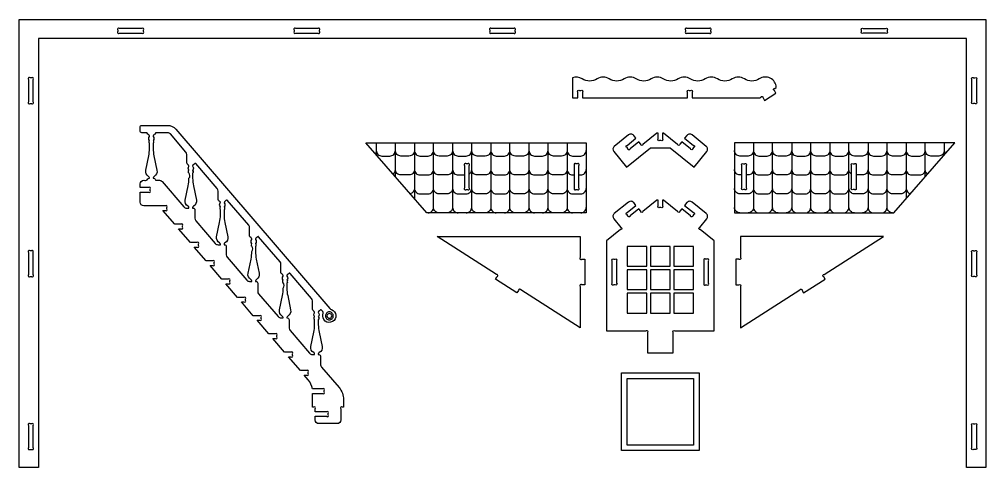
# Model space of a CAD drawing. Extents: x 9576 to 9806, y 1039 to 1165.
# Drawn here: x 9636.3 to 9689.2, y 1083.1 to 1107.6 of the extents above; entities that cross this region are included whole.
import ezdxf

# ---------------------------------------------------------------- set-up
doc = ezdxf.new("R2010")
doc.units = 0
doc.header["$MEASUREMENT"] = 0
doc.layers.add('LAYER_1', color=18, linetype='CONTINUOUS')

msp = doc.modelspace()

# ---------------------------------------------------------------- linework, layer by layer
at = {"layer": 'LAYER_1'}
for points in [[(9688.117, 1106.555), (9637.367, 1106.555), (9637.367, 1083.105), (9636.317, 1083.105), (9636.317, 1107.605), (9689.167, 1107.605), (9689.167, 1083.105), (9688.117, 1083.105)], [(9658.608, 1097.031), (9655.264, 1100.85), (9667.32, 1100.85), (9667.32, 1097.031)], [(9684.138, 1097.031), (9687.483, 1100.85), (9675.426, 1100.85), (9675.426, 1097.031)], [(9669.553, 1094.113), (9670.633, 1094.113), (9670.633, 1095.193), (9669.553, 1095.193)], [(9670.833, 1094.113), (9671.913, 1094.113), (9671.913, 1095.193), (9670.833, 1095.193)], [(9672.113, 1094.113), (9673.193, 1094.113), (9673.193, 1095.193), (9672.113, 1095.193)], [(9669.553, 1092.833), (9670.633, 1092.833), (9670.633, 1093.913), (9669.553, 1093.913)], [(9670.833, 1092.833), (9671.913, 1092.833), (9671.913, 1093.913), (9670.833, 1093.913)], [(9672.113, 1092.833), (9673.193, 1092.833), (9673.193, 1093.913), (9672.113, 1093.913)], [(9669.553, 1091.553), (9670.633, 1091.553), (9670.633, 1092.633), (9669.553, 1092.633)], [(9670.833, 1091.553), (9671.913, 1091.553), (9671.913, 1092.633), (9670.833, 1092.633)], [(9672.113, 1091.553), (9673.193, 1091.553), (9673.193, 1092.633), (9672.113, 1092.633)], [(9669.253, 1088.282), (9673.493, 1088.282), (9673.493, 1084.042), (9669.253, 1084.042)], [(9669.553, 1087.982), (9673.193, 1087.982), (9673.193, 1084.342), (9669.553, 1084.342)]]:
    msp.add_lwpolyline(points, close=True, dxfattribs=at)
for points in [[(9641.793, 1106.855), (9643.016, 1106.855, 1), (9643.105, 1106.944), (9643.105, 1107.017, 1), (9643.016, 1107.105), (9641.793, 1107.105, 1), (9641.705, 1107.017), (9641.705, 1106.944, 1)], [(9651.431, 1106.855), (9652.654, 1106.855, 1), (9652.742, 1106.944), (9652.742, 1107.017, 1), (9652.654, 1107.105), (9651.431, 1107.105, 1), (9651.342, 1107.017), (9651.342, 1106.944, 1)], [(9662.131, 1106.855), (9663.354, 1106.855, 1), (9663.442, 1106.944), (9663.442, 1107.017, 1), (9663.354, 1107.105), (9662.131, 1107.105, 1), (9662.042, 1107.017), (9662.042, 1106.944, 1)], [(9672.831, 1106.855), (9674.054, 1106.855, 1), (9674.142, 1106.944), (9674.142, 1107.017, 1), (9674.054, 1107.105), (9672.831, 1107.105, 1), (9672.742, 1107.017), (9672.742, 1106.944, 1)], [(9682.468, 1107.105), (9683.691, 1107.105, -1), (9683.78, 1107.017), (9683.78, 1106.944, -1), (9683.691, 1106.855), (9682.468, 1106.855, -1), (9682.38, 1106.944), (9682.38, 1107.017, -1)], [(9636.817, 1104.317), (9636.817, 1103.094, 1), (9636.906, 1103.005), (9636.979, 1103.005, 1), (9637.067, 1103.094), (9637.067, 1104.317, 1), (9636.979, 1104.405), (9636.906, 1104.405, 1)], [(9672.868, 1103.309), (9672.868, 1103.621, -1), (9672.956, 1103.709), (9673.029, 1103.709, -1), (9673.118, 1103.621), (9673.118, 1103.309), (9676.816, 1103.309), (9676.868, 1103.343, -1), (9676.99, 1103.316), (9677.077, 1103.179), (9677.697, 1103.574), (9677.61, 1103.711, -1), (9677.637, 1103.833), (9677.717, 1103.884, 0.579603), (9676.787, 1104.352, -0.300981), (9675.971, 1104.352, 0.300981), (9675.309, 1104.352, -0.300981), (9674.493, 1104.352, 0.300981), (9673.83, 1104.352, -0.300981), (9673.014, 1104.352, 0.300981), (9672.352, 1104.352, -0.300981), (9671.536, 1104.352, 0.300981), (9670.874, 1104.352, -0.300981), (9670.058, 1104.352, 0.300981), (9669.395, 1104.352, -0.300981), (9668.579, 1104.352, 0.300981), (9667.917, 1104.352, -0.300981), (9667.101, 1104.352, 0.236244), (9666.568, 1104.416), (9666.568, 1103.309), (9666.868, 1103.309), (9666.868, 1103.621, -1), (9666.956, 1103.709), (9667.029, 1103.709, -1), (9667.118, 1103.621), (9667.118, 1103.309)], [(9688.667, 1104.317), (9688.667, 1103.094, -1), (9688.579, 1103.005), (9688.506, 1103.005, -1), (9688.417, 1103.094), (9688.417, 1104.317, -1), (9688.506, 1104.405), (9688.579, 1104.405, -1)], [(9652.356, 1087.16), (9652.894, 1087.16, 1), (9652.982, 1087.248), (9652.982, 1087.322, 1), (9652.894, 1087.41), (9652.345, 1087.41, 0.140614), (9652.114, 1087.911), (9651.901, 1088.16), (9652.035, 1088.16, 1), (9652.123, 1088.248), (9652.123, 1088.322, 1), (9652.035, 1088.41), (9651.686, 1088.41), (9651.042, 1089.16), (9651.176, 1089.16, 1), (9651.264, 1089.248), (9651.264, 1089.322, 1), (9651.176, 1089.41), (9650.827, 1089.41), (9650.183, 1090.16), (9650.316, 1090.16, 1), (9650.405, 1090.248), (9650.405, 1090.322, 1), (9650.316, 1090.41), (9649.968, 1090.41), (9649.324, 1091.16), (9649.457, 1091.16, 1), (9649.546, 1091.248), (9649.546, 1091.322, 1), (9649.457, 1091.41), (9649.109, 1091.41), (9648.464, 1092.16), (9648.598, 1092.16, 1), (9648.687, 1092.248), (9648.687, 1092.322, 1), (9648.598, 1092.41), (9648.25, 1092.41), (9647.605, 1093.16), (9647.739, 1093.16, 1), (9647.828, 1093.248), (9647.828, 1093.322, 1), (9647.739, 1093.41), (9647.391, 1093.41), (9646.746, 1094.16), (9646.88, 1094.16, 1), (9646.969, 1094.248), (9646.969, 1094.322, 1), (9646.88, 1094.41), (9646.531, 1094.41), (9645.887, 1095.16), (9646.021, 1095.16, 1), (9646.109, 1095.248), (9646.109, 1095.322, 1), (9646.021, 1095.41), (9645.672, 1095.41), (9645.028, 1096.16), (9645.162, 1096.16, 1), (9645.25, 1096.248), (9645.25, 1096.322, 1), (9645.162, 1096.41), (9644.813, 1096.41), (9644.169, 1097.16), (9644.303, 1097.16, 1), (9644.391, 1097.248), (9644.391, 1097.322, 1), (9644.303, 1097.41), (9643.124, 1097.41, -0.414214), (9642.924, 1097.61), (9642.924, 1098.16), (9643.376, 1098.16, 1), (9643.465, 1098.248), (9643.465, 1098.322, 1), (9643.376, 1098.41), (9642.924, 1098.41), (9642.924, 1098.61, -0.414214), (9643.124, 1098.81, 0.352171), (9643.317, 1098.841, -0.352171), (9643.415, 1098.92), (9643.438, 1098.92), (9643.438, 1098.937, 0.272519), (9643.386, 1099.024, -0.328849), (9643.232, 1099.361), (9643.395, 1100.139, 0.051698), (9643.438, 1100.549), (9643.438, 1100.836, 0.366837), (9643.429, 1100.845, -0.600564), (9643.417, 1100.882, 0.39765), (9643.417, 1100.896, -0.39765), (9643.417, 1100.926, 0.39765), (9643.417, 1100.94, -0.594353), (9643.429, 1100.976, 0.584261), (9643.435, 1100.993, -0.375636), (9643.433, 1101.205, 0.187098), (9643.438, 1101.218, 0.294683), (9643.376, 1101.308, -0.244569), (9643.317, 1101.379, 0.352171), (9643.278, 1101.41), (9643.024, 1101.41, -0.414214), (9642.924, 1101.51), (9642.924, 1101.71, -0.414214), (9643.024, 1101.81), (9644.424, 1101.81, -0.21865), (9644.879, 1101.601), (9653.299, 1091.8, 0.134714), (9653.387, 1091.741, -0.655406), (9653.443, 1091.084, -0.655406), (9652.924, 1091.49, 0.245805), (9652.882, 1091.671), (9652.841, 1091.72, 0.507332), (9652.776, 1091.715, -0.156752), (9652.73, 1091.675, 0.294683), (9652.668, 1091.586, 0.187098), (9652.673, 1091.572, -0.375636), (9652.671, 1091.36, 0.584261), (9652.677, 1091.343, -0.594353), (9652.689, 1091.307, 0.39765), (9652.689, 1091.293, -0.39765), (9652.689, 1091.263, 0.39765), (9652.689, 1091.249, -0.600564), (9652.677, 1091.213, 0.366837), (9652.668, 1091.203), (9652.668, 1090.917, 0.051698), (9652.711, 1090.506), (9652.874, 1089.728, -0.328849), (9652.72, 1089.391, 0.272519), (9652.668, 1089.304), (9652.668, 1089.287), (9652.691, 1089.287, -0.414214), (9652.791, 1089.187), (9652.791, 1088.732, 0.179323), (9652.84, 1088.602), (9653.806, 1087.477, -0.179323), (9654.048, 1086.825), (9654.048, 1086.41), (9653.99, 1086.41, 1), (9653.902, 1086.322), (9653.902, 1085.71, -0.414214), (9653.702, 1085.51), (9652.702, 1085.51, -0.414214), (9652.502, 1085.71), (9652.502, 1085.91), (9653.113, 1085.91, 1), (9653.202, 1085.998), (9653.202, 1086.072, 1), (9653.113, 1086.16), (9652.502, 1086.16), (9652.502, 1086.322, 1), (9652.413, 1086.41), (9652.356, 1086.41)], [(9643.759, 1101.38, -0.251154), (9643.699, 1101.308, 0.294683), (9643.638, 1101.218, 0.187098), (9643.643, 1101.205, -0.375636), (9643.641, 1100.993, 0.584261), (9643.647, 1100.976, -0.594353), (9643.659, 1100.94, 0.39765), (9643.659, 1100.926, -0.39765), (9643.659, 1100.896, 0.39765), (9643.659, 1100.882, -0.600564), (9643.646, 1100.845, 0.366837), (9643.638, 1100.836), (9643.638, 1100.549, 0.051698), (9643.68, 1100.139), (9643.843, 1099.361, -0.328849), (9643.689, 1099.024, 0.272519), (9643.638, 1098.937), (9643.638, 1098.92, -0.352171), (9643.759, 1098.841, 0.352171), (9643.798, 1098.81), (9643.978, 1098.81, -0.21865), (9644.13, 1098.74), (9645.318, 1097.357, 0.21865), (9645.47, 1097.287), (9645.596, 1097.287), (9645.596, 1097.304, 0.272519), (9645.544, 1097.391, -0.328849), (9645.39, 1097.728), (9645.553, 1098.506, 0.051698), (9645.596, 1098.917, 0.366837), (9645.587, 1099.213, -0.600564), (9645.575, 1099.249, 0.39765), (9645.575, 1099.263, -0.39765), (9645.575, 1099.293, 0.39765), (9645.575, 1099.307, -0.594353), (9645.587, 1099.343, 0.584261), (9645.592, 1099.36, -0.375636), (9645.591, 1099.572, 0.187098), (9645.596, 1099.586, 0.294683), (9645.534, 1099.675, -0.302722), (9645.473, 1099.767), (9645.473, 1100.222, 0.179323), (9645.424, 1100.353), (9644.576, 1101.34, 0.21865), (9644.424, 1101.41), (9643.798, 1101.41, 0.352171)], [(9671.498, 1101.391), (9671.498, 1101.079, -1), (9671.41, 1100.991), (9671.336, 1100.991, -1), (9671.248, 1101.079), (9671.248, 1101.391), (9671.19, 1101.391), (9670.426, 1100.771, -1), (9670.301, 1100.784), (9670.2, 1100.91), (9669.724, 1100.525, -1), (9669.6, 1100.538), (9669.554, 1100.595, -1), (9669.567, 1100.719), (9670.042, 1101.104), (9669.916, 1101.259, 0.414214), (9669.635, 1101.289), (9668.858, 1100.659, 0.414214), (9668.828, 1100.378), (9669.521, 1099.523), (9670.838, 1100.591), (9671.908, 1100.591), (9673.225, 1099.523), (9673.918, 1100.378, 0.414214), (9673.888, 1100.659), (9673.111, 1101.289, 0.414214), (9672.83, 1101.259), (9672.704, 1101.104), (9673.179, 1100.719, -1), (9673.192, 1100.595), (9673.146, 1100.538, -1), (9673.022, 1100.525), (9672.547, 1100.91), (9672.445, 1100.784, -1), (9672.321, 1100.771), (9671.556, 1101.391)], [(9647.305, 1097.213, -0.600564), (9647.293, 1097.249, 0.39765), (9647.293, 1097.263, -0.39765), (9647.293, 1097.293, 0.39765), (9647.293, 1097.307, -0.594353), (9647.305, 1097.343, 0.584261), (9647.311, 1097.36, -0.375636), (9647.309, 1097.572, 0.187098), (9647.314, 1097.586, 0.294683), (9647.252, 1097.675, -0.302722), (9647.191, 1097.767), (9647.191, 1098.222, 0.179323), (9647.142, 1098.353), (9645.968, 1099.72, 0.507332), (9645.904, 1099.715, -0.156752), (9645.857, 1099.675, 0.294683), (9645.796, 1099.586, 0.187098), (9645.8, 1099.572, -0.375636), (9645.799, 1099.36, 0.584261), (9645.804, 1099.343, -0.594353), (9645.816, 1099.307, 0.39765), (9645.816, 1099.293, -0.39765), (9645.816, 1099.263, 0.39765), (9645.816, 1099.249, -0.600564), (9645.804, 1099.213, 0.366837), (9645.796, 1099.203), (9645.796, 1098.917, 0.051698), (9645.838, 1098.506), (9646.001, 1097.728, -0.328849), (9645.847, 1097.391, 0.272519), (9645.796, 1097.304), (9645.796, 1097.287), (9645.819, 1097.287, -0.414214), (9645.919, 1097.187), (9645.919, 1096.732, 0.179323), (9645.967, 1096.602), (9647.036, 1095.357, 0.21865), (9647.188, 1095.287), (9647.314, 1095.287), (9647.314, 1095.304, 0.272519), (9647.262, 1095.391, -0.328849), (9647.108, 1095.728), (9647.271, 1096.506, 0.051698), (9647.314, 1096.917), (9647.314, 1097.203, 0.366837)], [(9660.67, 1099.615), (9660.67, 1098.392, 1), (9660.758, 1098.303), (9660.832, 1098.303, 1), (9660.92, 1098.392), (9660.92, 1099.615, 1), (9660.832, 1099.703), (9660.758, 1099.703, 1)], [(9666.67, 1099.615), (9666.67, 1098.392, 1), (9666.758, 1098.303), (9666.832, 1098.303, 1), (9666.92, 1098.392), (9666.92, 1099.615, 1), (9666.832, 1099.703), (9666.758, 1099.703, 1)], [(9676.076, 1099.615), (9676.076, 1098.392, -1), (9675.988, 1098.303), (9675.915, 1098.303, -1), (9675.826, 1098.392), (9675.826, 1099.615, -1), (9675.915, 1099.703), (9675.988, 1099.703, -1)], [(9682.076, 1099.615), (9682.076, 1098.392, -1), (9681.988, 1098.303), (9681.915, 1098.303, -1), (9681.826, 1098.392), (9681.826, 1099.615, -1), (9681.915, 1099.703), (9681.988, 1099.703, -1)], [(9648.989, 1094.506, 0.051698), (9649.032, 1094.917, 0.366837), (9649.024, 1095.213, -0.600564), (9649.011, 1095.249, 0.39765), (9649.011, 1095.263, -0.39765), (9649.011, 1095.293, 0.39765), (9649.011, 1095.307, -0.594353), (9649.023, 1095.343, 0.584261), (9649.029, 1095.36, -0.375636), (9649.027, 1095.572, 0.187098), (9649.032, 1095.586, 0.294683), (9648.97, 1095.675, -0.302722), (9648.909, 1095.767), (9648.909, 1096.222, 0.179323), (9648.861, 1096.353), (9647.686, 1097.72, 0.507332), (9647.622, 1097.715, -0.156752), (9647.575, 1097.675, 0.294683), (9647.514, 1097.586, 0.187098), (9647.519, 1097.572, -0.375636), (9647.517, 1097.36, 0.584261), (9647.523, 1097.343, -0.594353), (9647.534, 1097.307, 0.39765), (9647.534, 1097.293, -0.39765), (9647.534, 1097.263, 0.39765), (9647.534, 1097.249, -0.600564), (9647.522, 1097.213, 0.366837), (9647.514, 1097.203), (9647.514, 1096.917, 0.051698), (9647.556, 1096.506), (9647.719, 1095.728, -0.328849), (9647.565, 1095.391, 0.272519), (9647.514, 1095.304), (9647.514, 1095.287), (9647.537, 1095.287, -0.414214), (9647.637, 1095.187), (9647.637, 1094.732, 0.179323), (9647.685, 1094.602), (9648.755, 1093.357, 0.21865), (9648.906, 1093.287), (9649.032, 1093.287), (9649.032, 1093.304, 0.272519), (9648.98, 1093.391, -0.328849), (9648.826, 1093.728)], [(9672.073, 1089.38), (9672.073, 1090.492, -1), (9672.161, 1090.58), (9674.311, 1090.58), (9674.311, 1095.493), (9673.546, 1096.113, -1), (9673.533, 1096.237), (9673.918, 1096.712, 0.414214), (9673.888, 1096.994), (9673.111, 1097.623, 0.414214), (9672.83, 1097.594), (9672.704, 1097.438), (9673.179, 1097.053, -1), (9673.192, 1096.929), (9673.146, 1096.872, -1), (9673.022, 1096.859), (9672.547, 1097.244), (9672.445, 1097.118, -1), (9672.321, 1097.105), (9671.556, 1097.725), (9671.498, 1097.725), (9671.498, 1097.413, -1), (9671.41, 1097.325), (9671.336, 1097.325, -1), (9671.248, 1097.413), (9671.248, 1097.725), (9671.19, 1097.725), (9670.426, 1097.105, -1), (9670.301, 1097.118), (9670.2, 1097.244), (9669.724, 1096.859, -1), (9669.6, 1096.872), (9669.554, 1096.929, -1), (9669.567, 1097.053), (9670.042, 1097.438), (9669.916, 1097.594, 0.414214), (9669.635, 1097.623), (9668.858, 1096.994, 0.414214), (9668.828, 1096.712), (9669.213, 1096.237, -1), (9669.2, 1096.113), (9668.436, 1095.493), (9668.436, 1090.58), (9670.585, 1090.58, -1), (9670.673, 1090.492), (9670.673, 1089.38)], [(9650.75, 1092.917, 0.366837), (9650.742, 1093.213, -0.600564), (9650.729, 1093.249, 0.39765), (9650.729, 1093.263, -0.39765), (9650.729, 1093.293, 0.39765), (9650.729, 1093.307, -0.594353), (9650.741, 1093.343, 0.584261), (9650.747, 1093.36, -0.375636), (9650.745, 1093.572, 0.187098), (9650.75, 1093.586, 0.294683), (9650.689, 1093.675, -0.302722), (9650.627, 1093.767), (9650.627, 1094.222, 0.179323), (9650.579, 1094.353), (9649.404, 1095.72, 0.507332), (9649.34, 1095.715, -0.156752), (9649.293, 1095.675, 0.294683), (9649.232, 1095.586, 0.187098), (9649.237, 1095.572, -0.375636), (9649.235, 1095.36, 0.584261), (9649.241, 1095.343, -0.594353), (9649.253, 1095.307, 0.39765), (9649.253, 1095.293, -0.39765), (9649.253, 1095.263, 0.39765), (9649.253, 1095.249, -0.600564), (9649.24, 1095.213, 0.366837), (9649.232, 1095.203), (9649.232, 1094.917, 0.051698), (9649.275, 1094.506), (9649.438, 1093.728, -0.328849), (9649.283, 1093.391, 0.272519), (9649.232, 1093.304), (9649.232, 1093.287), (9649.255, 1093.287, -0.414214), (9649.355, 1093.187), (9649.355, 1092.732, 0.179323), (9649.403, 1092.602), (9650.473, 1091.357, 0.21865), (9650.625, 1091.287), (9650.75, 1091.287), (9650.75, 1091.304, 0.272519), (9650.699, 1091.391, -0.328849), (9650.545, 1091.728), (9650.708, 1092.506, 0.051698)], [(9667.244, 1093.093), (9667.083, 1093.093, 1), (9666.994, 1093.005), (9666.994, 1090.74), (9663.742, 1092.814, 1), (9663.62, 1092.787), (9663.533, 1092.651), (9662.353, 1093.404), (9662.44, 1093.54, 1), (9662.413, 1093.662), (9659.16, 1095.736), (9666.994, 1095.736), (9666.994, 1094.582, 1), (9667.083, 1094.493), (9667.244, 1094.493)], [(9675.502, 1093.093), (9675.664, 1093.093, -1), (9675.752, 1093.005), (9675.752, 1090.74), (9679.004, 1092.814, -1), (9679.126, 1092.787), (9679.213, 1092.651), (9680.394, 1093.404), (9680.307, 1093.54, -1), (9680.334, 1093.662), (9683.586, 1095.736), (9675.752, 1095.736), (9675.752, 1094.582, -1), (9675.664, 1094.493), (9675.502, 1094.493)], [(9636.817, 1094.867), (9636.817, 1093.644, 1), (9636.906, 1093.555), (9636.979, 1093.555, 1), (9637.067, 1093.644), (9637.067, 1094.867, 1), (9636.979, 1094.955), (9636.906, 1094.955, 1)], [(9688.667, 1094.867), (9688.667, 1093.644, -1), (9688.579, 1093.555), (9688.506, 1093.555, -1), (9688.417, 1093.644), (9688.417, 1094.867, -1), (9688.506, 1094.955), (9688.579, 1094.955, -1)], [(9668.986, 1094.405), (9668.986, 1093.182, -1), (9668.897, 1093.093), (9668.824, 1093.093, -1), (9668.736, 1093.182), (9668.736, 1094.405, -1), (9668.824, 1094.493), (9668.897, 1094.493, -1)], [(9673.761, 1094.405), (9673.761, 1093.182, 1), (9673.849, 1093.093), (9673.922, 1093.093, 1), (9674.011, 1093.182), (9674.011, 1094.405, 1), (9673.922, 1094.493), (9673.849, 1094.493, 1)], [(9652.468, 1091.203, 0.366837), (9652.46, 1091.213, -0.600564), (9652.448, 1091.249, 0.39765), (9652.448, 1091.263, -0.39765), (9652.448, 1091.293, 0.39765), (9652.448, 1091.307, -0.594353), (9652.46, 1091.343, 0.584261), (9652.465, 1091.36, -0.375636), (9652.463, 1091.572, 0.187098), (9652.468, 1091.586, 0.294683), (9652.407, 1091.675, -0.302722), (9652.345, 1091.767), (9652.345, 1092.222, 0.179323), (9652.297, 1092.353), (9651.123, 1093.72, 0.507332), (9651.058, 1093.715, -0.156752), (9651.012, 1093.675, 0.294683), (9650.95, 1093.586, 0.187098), (9650.955, 1093.572, -0.375636), (9650.953, 1093.36, 0.584261), (9650.959, 1093.343, -0.594353), (9650.971, 1093.307, 0.39765), (9650.971, 1093.293, -0.39765), (9650.971, 1093.263, 0.39765), (9650.971, 1093.249, -0.600564), (9650.959, 1093.213, 0.366837), (9650.95, 1093.203), (9650.95, 1092.917, 0.051698), (9650.993, 1092.506), (9651.156, 1091.728, -0.328849), (9651.002, 1091.391, 0.272519), (9650.95, 1091.304), (9650.95, 1091.287), (9650.973, 1091.287, -0.414214), (9651.073, 1091.187), (9651.073, 1090.732, 0.179323), (9651.121, 1090.602), (9652.191, 1089.357, 0.21865), (9652.343, 1089.287), (9652.468, 1089.287), (9652.468, 1089.304, 0.272519), (9652.417, 1089.391, -0.328849), (9652.263, 1089.728), (9652.426, 1090.506, 0.051698), (9652.468, 1090.917)], [(9653.272, 1091.617, 0.414214), (9653.056, 1091.4, 0.414214), (9653.272, 1091.183, 0.414214), (9653.489, 1091.4, 0.414214)], [(9653.272, 1091.529, 0.414214), (9653.143, 1091.4, 0.414214), (9653.272, 1091.271, 0.414214), (9653.402, 1091.4, 0.414214)], [(9636.817, 1085.417), (9636.817, 1084.194, 1), (9636.906, 1084.105), (9636.979, 1084.105, 1), (9637.067, 1084.194), (9637.067, 1085.417, 1), (9636.979, 1085.505), (9636.906, 1085.505, 1)], [(9688.667, 1085.417), (9688.667, 1084.194, -1), (9688.579, 1084.105), (9688.506, 1084.105, -1), (9688.417, 1084.194), (9688.417, 1085.417, -1), (9688.506, 1085.505), (9688.579, 1085.505, -1)]]:
    msp.add_lwpolyline(points, format="xyb", close=True, dxfattribs=at)
for points in [[(9655.84, 1100.436, -0.159509), (9655.782, 1100.258)], [(9655.84, 1100.436, 0.414214), (9656.14, 1100.136), (9656.584, 1100.136, 0.414214), (9656.884, 1100.436)], [(9657.927, 1100.436, -0.414214), (9657.627, 1100.136), (9657.184, 1100.136, -0.414214), (9656.884, 1100.436)], [(9657.927, 1100.436, 0.414214), (9658.227, 1100.136), (9658.671, 1100.136, 0.414214), (9658.971, 1100.436)], [(9658.671, 1097.031, 0.414214), (9658.971, 1097.331), (9658.971, 1100.85)], [(9660.014, 1100.436, -0.414214), (9659.714, 1100.136), (9659.271, 1100.136, -0.414214), (9658.971, 1100.436)], [(9660.014, 1100.85), (9660.014, 1097.331, -0.414214), (9659.714, 1097.031)], [(9660.014, 1100.436, 0.414214), (9660.314, 1100.136), (9660.758, 1100.136, 0.414214), (9661.058, 1100.436)], [(9661.358, 1097.031, -0.414214), (9661.058, 1097.331), (9661.058, 1100.85)], [(9662.102, 1100.436, -0.414214), (9661.802, 1100.136), (9661.358, 1100.136, -0.414214), (9661.058, 1100.436)], [(9662.102, 1100.85), (9662.102, 1097.331, -0.414214), (9661.802, 1097.031)], [(9662.102, 1100.436, 0.414214), (9662.402, 1100.136), (9662.845, 1100.136, 0.414214), (9663.145, 1100.436)], [(9662.845, 1097.031, 0.414214), (9663.145, 1097.331), (9663.145, 1100.85)], [(9664.189, 1100.436, -0.414214), (9663.889, 1100.136), (9663.445, 1100.136, -0.414214), (9663.145, 1100.436)], [(9664.189, 1100.85), (9664.189, 1097.331, -0.414214), (9663.889, 1097.031)], [(9664.189, 1100.436, 0.414214), (9664.489, 1100.136), (9664.933, 1100.136, 0.414214), (9665.233, 1100.436)], [(9665.533, 1097.031, -0.414214), (9665.233, 1097.331), (9665.233, 1100.85)], [(9666.276, 1100.436, -0.414214), (9665.976, 1100.136), (9665.533, 1100.136, -0.414214), (9665.233, 1100.436)], [(9666.276, 1100.85), (9666.276, 1097.331, 0.414214), (9666.576, 1097.031)], [(9666.276, 1100.436, 0.414214), (9666.576, 1100.136), (9667.02, 1100.136, 0.414214), (9667.32, 1100.436)], [(9676.47, 1100.436, -0.414214), (9676.17, 1100.136), (9675.726, 1100.136, -0.414214), (9675.426, 1100.436)], [(9676.47, 1100.85), (9676.47, 1097.331, -0.414214), (9676.17, 1097.031)], [(9676.47, 1100.436, 0.414214), (9676.77, 1100.136), (9677.213, 1100.136, 0.414214), (9677.513, 1100.436)], [(9677.813, 1097.031, -0.414214), (9677.513, 1097.331), (9677.513, 1100.85)], [(9678.557, 1100.436, -0.414214), (9678.257, 1100.136), (9677.813, 1100.136, -0.414214), (9677.513, 1100.436)], [(9678.557, 1100.85), (9678.557, 1097.331, -0.414214), (9678.257, 1097.031)], [(9678.557, 1100.436, 0.414214), (9678.857, 1100.136), (9679.301, 1100.136, 0.414214), (9679.601, 1100.436)], [(9679.301, 1097.031, 0.414214), (9679.601, 1097.331), (9679.601, 1100.85)], [(9680.644, 1100.436, -0.414214), (9680.344, 1100.136), (9679.901, 1100.136, -0.414214), (9679.601, 1100.436)], [(9680.644, 1100.85), (9680.644, 1097.331, 0.414214), (9680.944, 1097.031)], [(9680.644, 1100.436, 0.414214), (9680.944, 1100.136), (9681.388, 1100.136, 0.414214), (9681.688, 1100.436)], [(9681.988, 1097.031, -0.414214), (9681.688, 1097.331), (9681.688, 1100.85)], [(9682.732, 1100.436, -0.414214), (9682.432, 1100.136), (9681.988, 1100.136, -0.414214), (9681.688, 1100.436)], [(9682.732, 1100.85), (9682.732, 1097.331, -0.414214), (9682.432, 1097.031)], [(9682.732, 1100.436, 0.414214), (9683.032, 1100.136), (9683.475, 1100.136, 0.414214), (9683.775, 1100.436)], [(9684.075, 1097.031, -0.414214), (9683.775, 1097.331), (9683.775, 1100.85)], [(9684.819, 1100.436, -0.414214), (9684.519, 1100.136), (9684.075, 1100.136, -0.414214), (9683.775, 1100.436)], [(9684.819, 1100.436, 0.414214), (9685.119, 1100.136), (9685.563, 1100.136, 0.414214), (9685.863, 1100.436)], [(9686.906, 1100.436, -0.414214), (9686.606, 1100.136), (9686.163, 1100.136, -0.414214), (9685.863, 1100.436)], [(9686.906, 1100.436, 0.159509), (9686.964, 1100.258)], [(9656.751, 1099.152, 0.249891), (9656.884, 1099.401)], [(9657.927, 1099.401, -0.414214), (9657.627, 1099.101), (9657.184, 1099.101, -0.414214), (9656.884, 1099.401)], [(9657.927, 1099.401, 0.414214), (9658.227, 1099.101), (9658.671, 1099.101, 0.414214), (9658.971, 1099.401)], [(9660.014, 1099.401, -0.414214), (9659.714, 1099.101), (9659.271, 1099.101, -0.414214), (9658.971, 1099.401)], [(9660.014, 1099.401, 0.414214), (9660.314, 1099.101), (9660.67, 1099.101)], [(9660.92, 1099.148, 0.255564), (9661.058, 1099.401)], [(9662.102, 1099.401, -0.414214), (9661.802, 1099.101), (9661.358, 1099.101, -0.414214), (9661.058, 1099.401)], [(9662.102, 1099.401, 0.414214), (9662.402, 1099.101), (9662.845, 1099.101, 0.414214), (9663.145, 1099.401)], [(9664.189, 1099.401, -0.414214), (9663.889, 1099.101), (9663.445, 1099.101, -0.414214), (9663.145, 1099.401)], [(9664.189, 1099.401, 0.414214), (9664.489, 1099.101), (9664.933, 1099.101, 0.414214), (9665.233, 1099.401)], [(9666.276, 1099.401, -0.414214), (9665.976, 1099.101), (9665.533, 1099.101, -0.414214), (9665.233, 1099.401)], [(9666.276, 1099.401, 0.414214), (9666.576, 1099.101), (9666.67, 1099.101)], [(9666.92, 1099.101), (9667.02, 1099.101, 0.414214), (9667.32, 1099.401)], [(9675.826, 1099.101), (9675.726, 1099.101, -0.414214), (9675.426, 1099.401)], [(9676.47, 1099.401, -0.414214), (9676.17, 1099.101), (9676.076, 1099.101)], [(9676.47, 1099.401, 0.414214), (9676.77, 1099.101), (9677.213, 1099.101, 0.414214), (9677.513, 1099.401)], [(9678.557, 1099.401, -0.414214), (9678.257, 1099.101), (9677.813, 1099.101, -0.414214), (9677.513, 1099.401)], [(9678.557, 1099.401, 0.414214), (9678.857, 1099.101), (9679.301, 1099.101, 0.414214), (9679.601, 1099.401)], [(9680.644, 1099.401, -0.414214), (9680.344, 1099.101), (9679.901, 1099.101, -0.414214), (9679.601, 1099.401)], [(9680.644, 1099.401, 0.414214), (9680.944, 1099.101), (9681.388, 1099.101, 0.414214), (9681.688, 1099.401)], [(9681.826, 1099.148, -0.255564), (9681.688, 1099.401)], [(9682.732, 1099.401, -0.414214), (9682.432, 1099.101), (9682.076, 1099.101)], [(9682.732, 1099.401, 0.414214), (9683.032, 1099.101), (9683.475, 1099.101, 0.414214), (9683.775, 1099.401)], [(9684.819, 1099.401, -0.414214), (9684.519, 1099.101), (9684.075, 1099.101, -0.414214), (9683.775, 1099.401)], [(9684.819, 1099.401, 0.414214), (9685.119, 1099.101), (9685.563, 1099.101, 0.414214), (9685.863, 1099.401)], [(9685.995, 1099.152, -0.249891), (9685.863, 1099.401)], [(9657.927, 1098.366, -0.349089), (9657.695, 1098.074)], [(9657.927, 1098.366, 0.414214), (9658.227, 1098.066), (9658.671, 1098.066, 0.414214), (9658.971, 1098.366)], [(9660.014, 1098.366, -0.414214), (9659.714, 1098.066), (9659.271, 1098.066, -0.414214), (9658.971, 1098.366)], [(9660.014, 1098.366, 0.414214), (9660.314, 1098.066), (9660.758, 1098.066, 0.414214), (9661.058, 1098.366)], [(9662.102, 1098.366, -0.414214), (9661.802, 1098.066), (9661.358, 1098.066, -0.414214), (9661.058, 1098.366)], [(9662.102, 1098.366, 0.414214), (9662.402, 1098.066), (9662.845, 1098.066, 0.414214), (9663.145, 1098.366)], [(9664.189, 1098.366, -0.414214), (9663.889, 1098.066), (9663.445, 1098.066, -0.414214), (9663.145, 1098.366)], [(9664.189, 1098.366, 0.414214), (9664.489, 1098.066), (9664.933, 1098.066, 0.414214), (9665.233, 1098.366)], [(9666.276, 1098.366, -0.414214), (9665.976, 1098.066), (9665.533, 1098.066, -0.414214), (9665.233, 1098.366)], [(9666.276, 1098.366, 0.414214), (9666.576, 1098.066), (9667.02, 1098.066, 0.414214), (9667.32, 1098.366)], [(9676.47, 1098.366, -0.414214), (9676.17, 1098.066), (9675.726, 1098.066, -0.414214), (9675.426, 1098.366)], [(9676.47, 1098.366, 0.414214), (9676.77, 1098.066), (9677.213, 1098.066, 0.414214), (9677.513, 1098.366)], [(9678.557, 1098.366, -0.414214), (9678.257, 1098.066), (9677.813, 1098.066, -0.414214), (9677.513, 1098.366)], [(9678.557, 1098.366, 0.414214), (9678.857, 1098.066), (9679.301, 1098.066, 0.414214), (9679.601, 1098.366)], [(9680.644, 1098.366, -0.414214), (9680.344, 1098.066), (9679.901, 1098.066, -0.414214), (9679.601, 1098.366)], [(9680.644, 1098.366, 0.414214), (9680.944, 1098.066), (9681.388, 1098.066, 0.414214), (9681.688, 1098.366)], [(9682.732, 1098.366, -0.414214), (9682.432, 1098.066), (9681.988, 1098.066, -0.414214), (9681.688, 1098.366)], [(9682.732, 1098.366, 0.414214), (9683.032, 1098.066), (9683.475, 1098.066, 0.414214), (9683.775, 1098.366)], [(9684.819, 1098.366, -0.414214), (9684.519, 1098.066), (9684.075, 1098.066, -0.414214), (9683.775, 1098.366)], [(9684.819, 1098.366, 0.349089), (9685.051, 1098.074)], [(9659.271, 1097.031, -0.414214), (9658.971, 1097.331)], [(9660.014, 1097.331, 0.414214), (9660.314, 1097.031)], [(9660.758, 1097.031, 0.414214), (9661.058, 1097.331)], [(9662.102, 1097.331, 0.414214), (9662.402, 1097.031)], [(9663.445, 1097.031, -0.414214), (9663.145, 1097.331)], [(9664.189, 1097.331, 0.414214), (9664.489, 1097.031)], [(9664.933, 1097.031, 0.414214), (9665.233, 1097.331)], [(9666.276, 1097.331, -0.414214), (9665.976, 1097.031)], [(9667.02, 1097.031, 0.414214), (9667.32, 1097.331)], [(9675.726, 1097.031, -0.414214), (9675.426, 1097.331)], [(9676.47, 1097.331, 0.414214), (9676.77, 1097.031)], [(9677.213, 1097.031, 0.414214), (9677.513, 1097.331)], [(9678.557, 1097.331, 0.414214), (9678.857, 1097.031)], [(9679.901, 1097.031, -0.414214), (9679.601, 1097.331)], [(9680.644, 1097.331, -0.414214), (9680.344, 1097.031)], [(9681.388, 1097.031, 0.414214), (9681.688, 1097.331)], [(9682.732, 1097.331, 0.414214), (9683.032, 1097.031)], [(9683.475, 1097.031, 0.414214), (9683.775, 1097.331)]]:
    msp.add_lwpolyline(points, format="xyb", dxfattribs=at)
for points in [[(9655.84, 1100.85), (9655.84, 1100.192)], [(9656.884, 1099), (9656.884, 1100.85)], [(9657.927, 1100.85), (9657.927, 1097.808)], [(9684.819, 1100.85), (9684.819, 1097.808)], [(9685.863, 1099), (9685.863, 1100.85)], [(9686.906, 1100.85), (9686.906, 1100.192)]]:
    msp.add_lwpolyline(points, dxfattribs=at)

doc.saveas('drawing.dxf')
